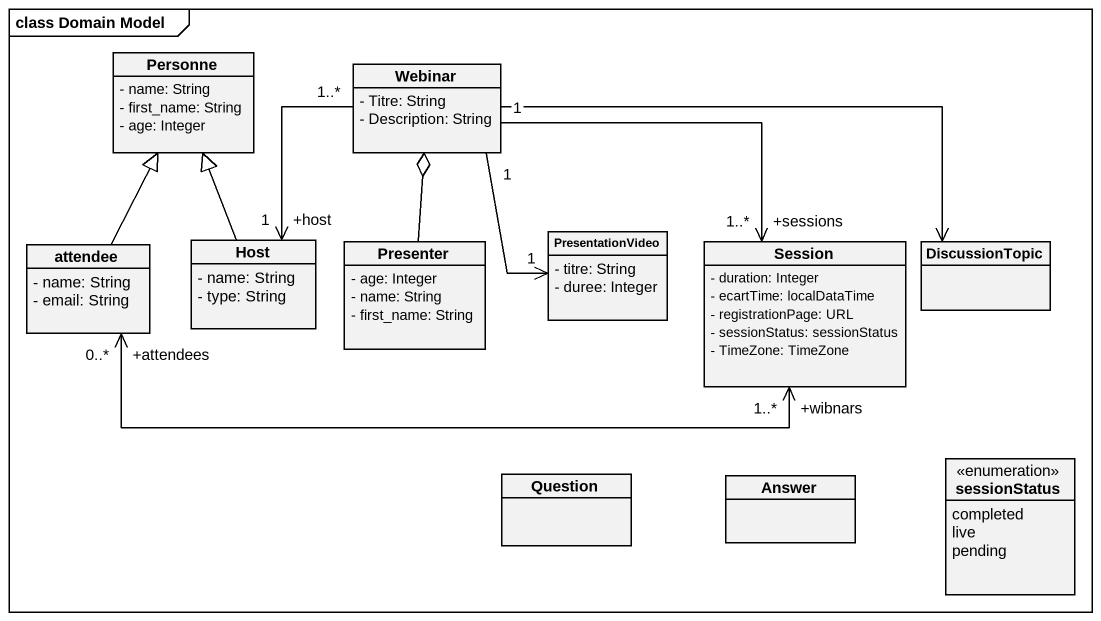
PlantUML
@startuml
mainframe class Domain Model
hide circle
hide empty members
skinparam classAttributeIconSize 0
class Personne {
  - name: String
  - first_name: String
  - age: Integer
}
class Webinar {
  - Titre: String
  - Description: String
}
class attendee {
  - name: String
  - email: String
}
class Host {
  - name: String
  - type: String
}
class Presenter {
  - age: Integer
  - name: String
  - first_name: String
}
class PresentationVideo {
  - titre: String
  - duree: Integer
}
class Session {
  - duration: Integer
  - ecartTime: localDataTime
  - registrationPage: URL
  - sessionStatus: sessionStatus
  - TimeZone: TimeZone
}
class DiscussionTopic
class Question
enum sessionStatus {
  completed
  live
  pending
}
class Answer
Webinar "1..*" --> "+host\n1" Host
Webinar "1" --> "1" PresentationVideo
Webinar "1" -right-> "+sessions\n1..*" Session
Webinar -right-> DiscussionTopic
attendee -up-|> Personne
Host -up-|> Personne
Presenter -up-o Webinar
Session "+wibnars\n1..*" <-left-> "+attendees\n0..*" attendee
@enduml
